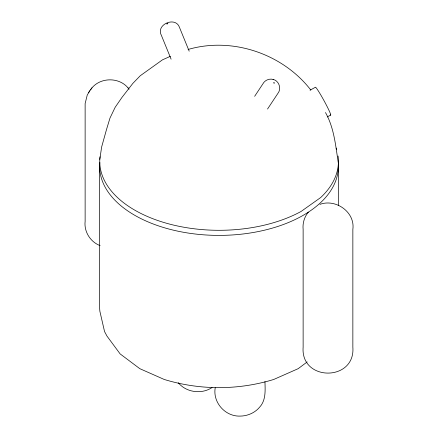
<?xml version="1.0" encoding="UTF-8"?>
<svg xmlns="http://www.w3.org/2000/svg" width="438" height="438" viewBox="0 0 438 438"><rect width="100%" height="100%" fill="white"/><g stroke="black" fill="none" stroke-linecap="round" stroke-linejoin="round"><path stroke-width="0.66" d="M99.798 159.427L101.621 147.059L106.494 129.571L109.993 118.041L115.189 107.25L122.01 97.351L132.829 83.417L140.248 75.752L162.498 59.82L170.393 56.321M89.878 90.71L87.261 94.986L85.131 103.56L85.131 221.305C83.872 231.587 90.425 242.061 100.116 245.608M254.648 96.316L263.879 82.366C266.145 79.689 270.005 78.413 273.378 79.502M267.53 109.046L277.873 93.425C281.711 88.722 279.077 80.756 273.098 79.393M90.644 89.648C99.196 76.738 120.247 76.546 129.073 89.259M88.41 92.763L91.958 87.814M308.385 212.123C304.355 216.832 302.483 223.287 303.129 229.419L303.129 347.164C300.419 381.728 355.563 381.728 352.853 347.164L352.853 229.419C355.278 212.14 335.793 198.496 319.959 204.36M212.069 387.531C201.704 394.539 186.216 392.514 178.293 382.735M307.186 361.936L298.185 368.67L273.755 379.461C238.228 390.351 199.755 390.351 164.228 379.461L139.799 368.67L120.127 353.904L106.965 336.077L104.545 331.555L99.864 311.243L99.65 308.593L99.65 166.489M310.055 90.201L315.333 87.31A15.91 1.1 61.3 0 1 324.35 101.271A15.91 1.1 61.3 0 1 330.4 114.997M327.224 116.951L330.739 115.024M188.061 49.478C232.299 36.562 282.833 53.786 310.832 90.069M128.033 87.814L128.684 88.728M325.478 112.539C334.238 128.044 335.639 146.117 338.382 163.369M189.189 51.18L179.438 27.293C175.463 15.987 155.583 24.583 161.348 35.264L171.099 59.152M338.333 166.489L338.333 205.433M264.952 381.597C265.187 390.242 266.074 400.179 259.696 407.094C254.976 412.853 247.497 416.056 240.09 416.1C225.263 416.647 212.583 402.429 215.228 387.745M338.07 156.037A119.339 68.903 0 0 1 320.693 197.543L301.026 211.494A119.339 68.903 0 0 1 168.197 223.719A119.339 68.903 0 0 1 100.017 156.777M336.176 148.071A119.339 68.903 0 0 1 336.603 149.385M338.284 164.502A119.339 68.903 0 0 1 217.259 235.387A119.339 68.903 0 0 1 99.853 162.503M273.799 82.809C274.122 84.069 274.911 82.289 273.799 82.809M166.911 23.92L167.803 23.636L166.911 23.92"/></g></svg>
